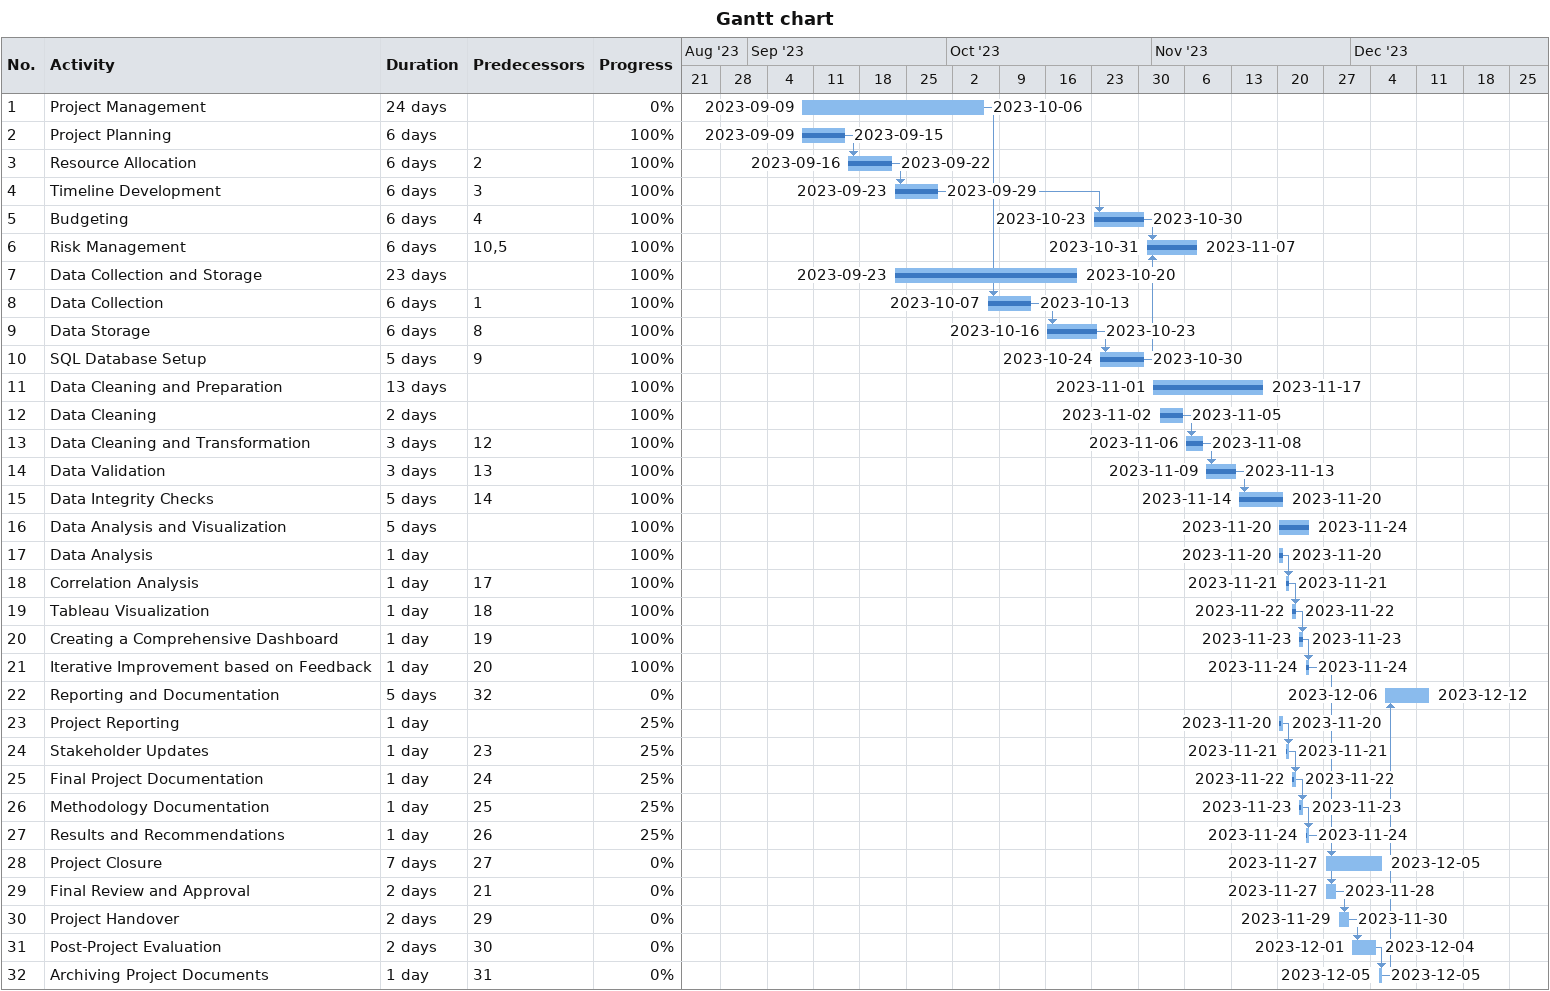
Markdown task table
Gantt chart

| ID | Task | Duration | Start | Finish | Predecessors | % complete |
|---|---|---|---|---|---|---|
| 1 | Project Management | 24d | 2023-09-09 | 2023-10-06 |  | 0 |
| 2 | Project Planning | 6d | 2023-09-09 | 2023-09-15 |  | 100 |
| 3 | Resource Allocation | 6d | 2023-09-16 | 2023-09-22 | 2 | 100 |
| 4 | Timeline Development | 6d | 2023-09-23 | 2023-09-29 | 3 | 100 |
| 5 | Budgeting | 6d | 2023-10-23 | 2023-10-30 | 4 | 100 |
| 6 | Risk Management | 6d | 2023-10-31 | 2023-11-07 | 10, 5 | 100 |
| 7 | Data Collection and Storage | 23d | 2023-09-23 | 2023-10-20 |  | 100 |
| 8 | Data Collection | 6d | 2023-10-07 | 2023-10-13 | 1 | 100 |
| 9 | Data Storage | 6d | 2023-10-16 | 2023-10-23 | 8 | 100 |
| 10 | SQL Database Setup | 5d | 2023-10-24 | 2023-10-30 | 9 | 100 |
| 11 | Data Cleaning and Preparation | 13d | 2023-11-01 | 2023-11-17 |  | 100 |
| 12 | Data Cleaning | 2d | 2023-11-02 | 2023-11-05 |  | 100 |
| 13 | Data Cleaning and Transformation | 3d | 2023-11-06 | 2023-11-08 | 12 | 100 |
| 14 | Data Validation | 3d | 2023-11-09 | 2023-11-13 | 13 | 100 |
| 15 | Data Integrity Checks | 5d | 2023-11-14 | 2023-11-20 | 14 | 100 |
| 16 | Data Analysis and Visualization | 5d | 2023-11-20 | 2023-11-24 |  | 100 |
| 17 | Data Analysis | 1d | 2023-11-20 | 2023-11-20 |  | 100 |
| 18 | Correlation Analysis | 1d | 2023-11-21 | 2023-11-21 | 17 | 100 |
| 19 | Tableau Visualization | 1d | 2023-11-22 | 2023-11-22 | 18 | 100 |
| 20 | Creating a Comprehensive Dashboard | 1d | 2023-11-23 | 2023-11-23 | 19 | 100 |
| 21 | Iterative Improvement based on Feedback | 1d | 2023-11-24 | 2023-11-24 | 20 | 100 |
| 22 | Reporting and Documentation | 5d | 2023-12-06 | 2023-12-12 | 32 | 0 |
| 23 | Project Reporting | 1d | 2023-11-20 | 2023-11-20 |  | 25 |
| 24 | Stakeholder Updates | 1d | 2023-11-21 | 2023-11-21 | 23 | 25 |
| 25 | Final Project Documentation | 1d | 2023-11-22 | 2023-11-22 | 24 | 25 |
| 26 | Methodology Documentation | 1d | 2023-11-23 | 2023-11-23 | 25 | 25 |
| 27 | Results and Recommendations | 1d | 2023-11-24 | 2023-11-24 | 26 | 25 |
| 28 | Project Closure | 7d | 2023-11-27 | 2023-12-05 | 27 | 0 |
| 29 | Final Review and Approval | 2d | 2023-11-27 | 2023-11-28 | 21 | 0 |
| 30 | Project Handover | 2d | 2023-11-29 | 2023-11-30 | 29 | 0 |
| 31 | Post-Project Evaluation | 2d | 2023-12-01 | 2023-12-04 | 30 | 0 |
| 32 | Archiving Project Documents | 1d | 2023-12-05 | 2023-12-05 | 31 | 0 |
